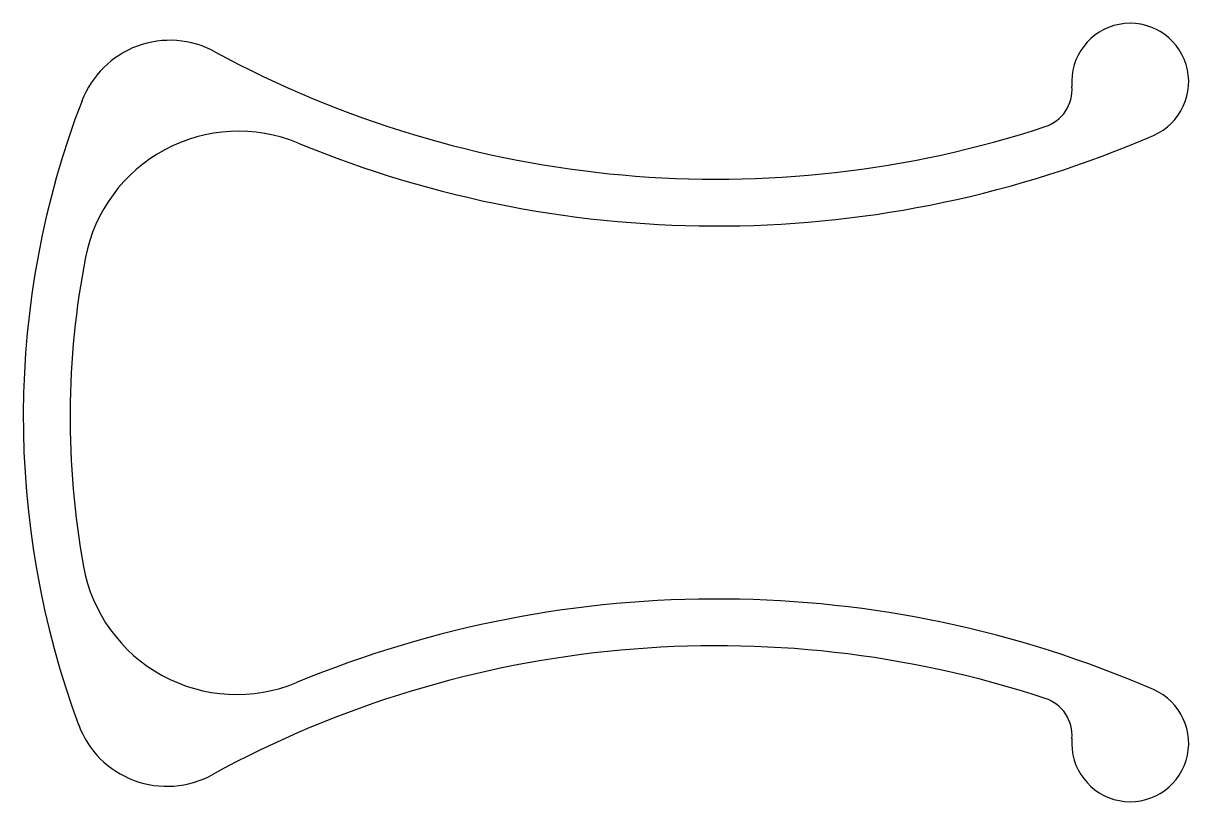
# Model space of a CAD drawing. Extents: x 1885.1 to 1915, y 1679.3 to 1699.3.
import ezdxf

# ---------------------------------------------------------------- set-up
doc = ezdxf.new("R2010")
doc.units = 0
doc.layers.get('0').update_dxf_attribs({"linetype": 'CONTINUOUS'})

msp = doc.modelspace()

# ---------------------------------------------------------------- linework, layer by layer
at = {"color": 0}
for centre, radius, start, end in [((1913.471, 1697.812), 1.5, 293.4382, 184.5821), ((1888.834, 1696.458), 2.418, 61.488, 158.9875), ((1902.863, 1722.282), 26.971, 241.488, 288.2117), ((1910.979, 1697.612), 1, 288.2117, 4.5821), ((1907.72, 1689.203), 22.649, 158.9875, 200.3998), ((1890.594, 1692.542), 4, 67.5816, 168.9678), ((1902.863, 1722.282), 28.171, 247.5816, 293.4382), ((1907.72, 1689.203), 21.449, 168.9678, 190.2755), ((1890.551, 1686.091), 4, 190.2755, 292.5005), ((1902.863, 1656.369), 28.171, 66.5618, 112.5005), ((1902.863, 1656.369), 26.971, 71.7883, 118.6819), ((1913.471, 1680.839), 1.5, 175.4179, 66.5618), ((1910.979, 1681.039), 1, 355.4179, 71.7883), ((1888.758, 1682.151), 2.418, 200.3998, 298.6819)]:
    msp.add_arc(centre, radius, start, end, dxfattribs=at)

doc.saveas('drawing.dxf')
